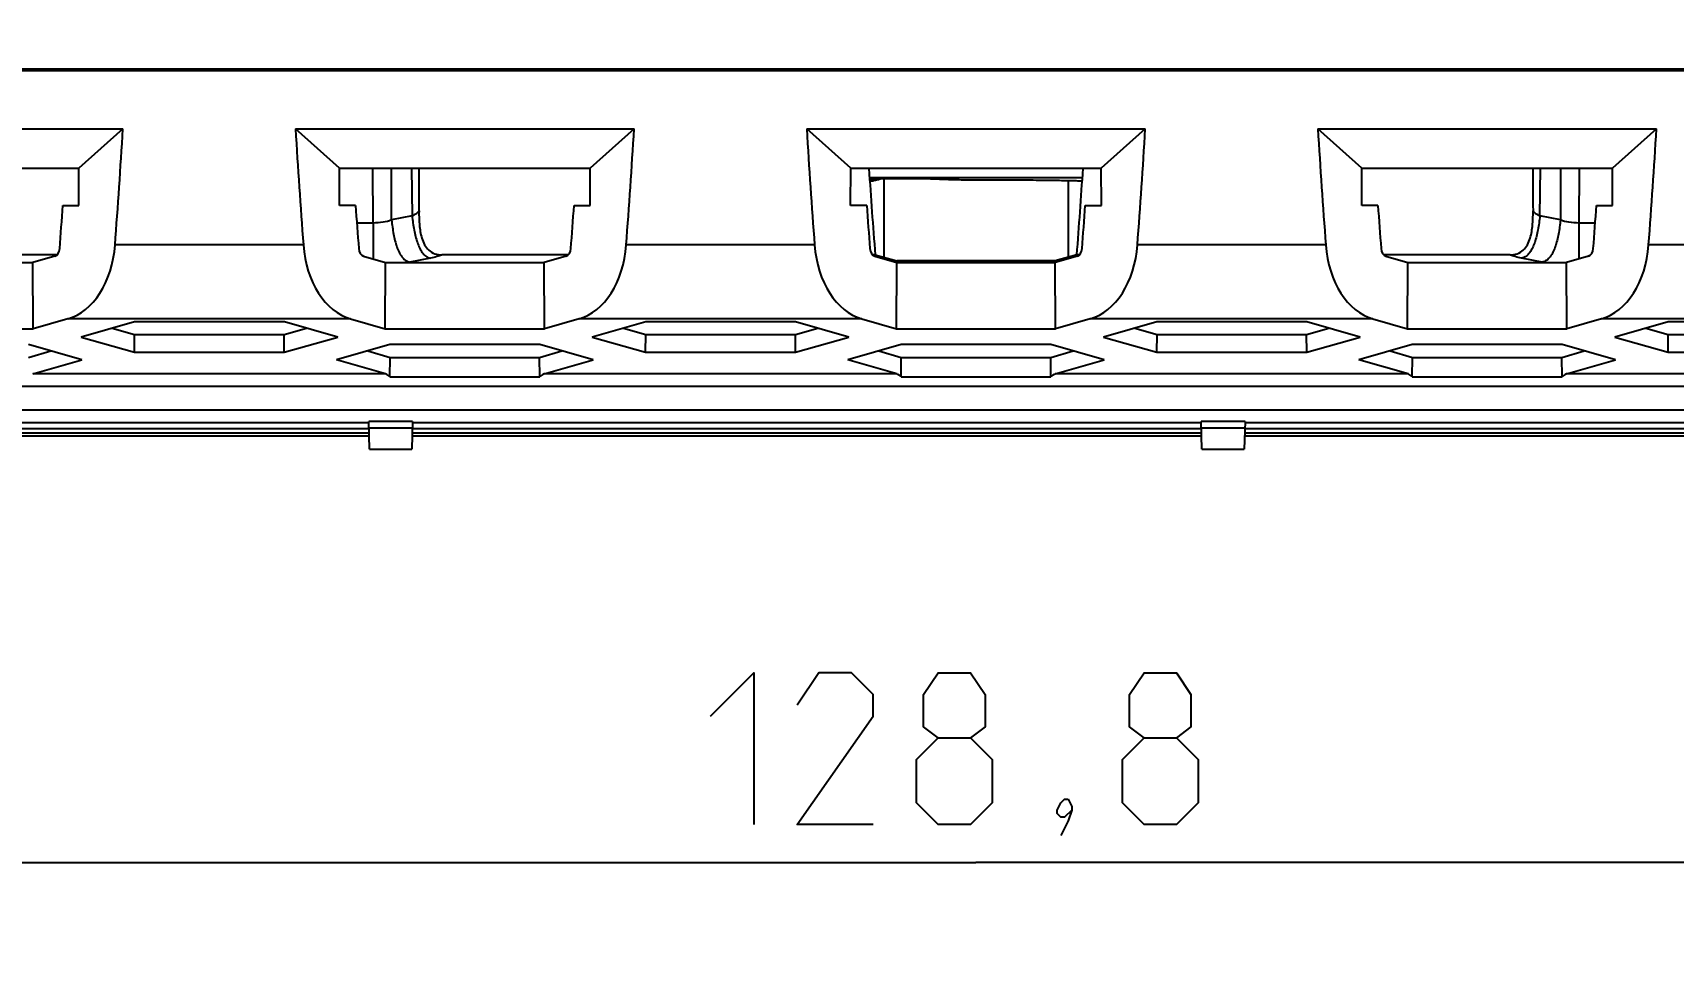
# Model space of a CAD drawing. Header units: millimetres. Extents: x 0 to 594, y 0 to 420.
# Drawn here: x 132.48 to 170.31, y 345.62 to 366.75 of the extents above; entities that cross this region are included whole.
import ezdxf

# ---------------------------------------------------------------- set-up
doc = ezdxf.new("R2010")
doc.units = ezdxf.units.MM
doc.header["$LTSCALE"] = 32.67
doc.layers.get('0').update_dxf_attribs({"linetype": 'CONTINUOUS'})
for name, color, linetype in [('AUSFORMSCHRAEGEN', 7, 'CONTINUOUS'), ('RUNDUNGEN', 7, 'CONTINUOUS'), ('ZEICHNUNGSBEMASSUNGEN', 7, 'CONTINUOUS')]:
    doc.layers.add(name, color=color, linetype=linetype)
doc.styles.get("Standard").update_dxf_attribs({"font": 'txt', "width": 0.7})
doc.dimstyles.new('DIMSTYLE_1', dxfattribs={"dimtxt": 3.5, "dimasz": 3.5, "dimexe": 2, "dimexo": 0, "dimgap": 0.875, "dimtad": 1, "dimdec": 1, "dimtxsty": 'STANDARD', "dimblk": '_FILLED', "dimblk1": '_FILLED', "dimblk2": '_FILLED', "dimcen": 0.09, "dimadec": 0, "dimazin": 0, "dimtp": 0.5, "dimtm": 0.5, "dimtfac": 1, "dimtdec": 1, "dimtofl": 0, "dimtmove": 0, "dimatfit": 3, "dimldrblk": '_FILLED', "dimfxl": 1, "dimtolj": 1, "dimarcsym": 0})

# ---------------------------------------------------------------- blocks, each defined once
blk = doc.blocks.new('_FILLED')
at = {"color": 0, "linetype": 'BYBLOCK'}
blk.add_solid([(0, 0), (-1, 0.143), (-1, -0.143)], dxfattribs=at)
blk = doc.blocks.new('*D7')
at = {"layer": 'ZEICHNUNGSBEMASSUNGEN', "color": 2, "linetype": 'CONTINUOUS'}
for p, q in [((89.827, 390.915), (89.827, 345.615)), ((218.641, 390.915), (218.641, 345.615)), ((89.827, 347.615), (154.234, 347.615)), ((218.641, 347.615), (154.234, 347.615))]:
    blk.add_line(p, q, dxfattribs=at)
at = {"layer": 'ZEICHNUNGSBEMASSUNGEN', "color": 2, "linetype": 'CONTINUOUS', "xscale": 3.5, "yscale": 3.5, "zscale": 3.5, "rotation": 180}
blk.add_blockref('_FILLED', (89.827, 347.615), dxfattribs=at)
at = {"layer": 'ZEICHNUNGSBEMASSUNGEN', "color": 2, "linetype": 'CONTINUOUS', "xscale": 3.5, "yscale": 3.5, "zscale": 3.5}
blk.add_blockref('_FILLED', (218.641, 347.615), dxfattribs=at)

msp = doc.modelspace()

# ---------------------------------------------------------------- linework, layer by layer
at = {"color": 7, "linetype": 'CONTINUOUS'}
for p, q in [((133.4938, 365.915), (133.4938, 365.865)), ((133.5588, 365.865), (133.5588, 365.915)), ((133.8088, 365.915), (133.8088, 365.865)), ((134.2438, 365.865), (134.2438, 365.915)), ((134.6538, 365.915), (134.6538, 365.865)), ((135.0038, 365.865), (135.0038, 365.915)), ((135.3038, 365.915), (135.3038, 365.865)), ((135.7188, 365.865), (135.7188, 365.915)), ((136.0088, 365.865), (136.0088, 365.915)), ((136.4188, 365.915), (136.4188, 365.865)), ((137.1938, 365.915), (137.1938, 365.865)), ((137.6938, 365.915), (137.6938, 365.865)), ((137.8438, 365.865), (137.8438, 365.915)), ((138.1088, 365.865), (138.1088, 365.915)), ((138.1488, 365.915), (138.1488, 365.865)), ((138.5488, 365.915), (138.5488, 365.865)), ((138.6088, 365.915), (138.6088, 365.865)), ((139.3788, 365.915), (139.3788, 365.865)), ((139.4188, 365.915), (139.4188, 365.865)), ((139.8188, 365.865), (139.8188, 365.915)), ((139.8788, 365.915), (139.8788, 365.865)), ((140.6488, 365.865), (140.6488, 365.915)), ((140.6888, 365.915), (140.6888, 365.865)), ((141.0888, 365.865), (141.0888, 365.915)), ((141.1488, 365.915), (141.1488, 365.865)), ((141.9188, 365.865), (141.9188, 365.915)), ((141.9588, 365.915), (141.9588, 365.865)), ((142.3588, 365.865), (142.3588, 365.915)), ((142.4188, 365.915), (142.4188, 365.865)), ((143.1888, 365.865), (143.1888, 365.915)), ((143.2288, 365.915), (143.2288, 365.865)), ((143.6288, 365.865), (143.6288, 365.915)), ((143.6888, 365.915), (143.6888, 365.865)), ((144.4588, 365.865), (144.4588, 365.915)), ((144.4988, 365.915), (144.4988, 365.865)), ((144.8988, 365.865), (144.8988, 365.915)), ((144.9588, 365.915), (144.9588, 365.865)), ((145.1138, 365.865), (145.1138, 365.915)), ((145.4138, 365.915), (145.4138, 365.865)), ((145.8738, 365.865), (145.8738, 365.915)), ((146.6488, 365.865), (146.6488, 365.915)), ((147.0388, 365.915), (147.0388, 365.865)), ((147.3488, 365.915), (147.3488, 365.865)), ((147.6538, 365.915), (147.6538, 365.865)), ((147.9138, 365.915), (147.9138, 365.865)), ((148.4138, 365.915), (148.4138, 365.865)), ((148.8238, 365.915), (148.8238, 365.865)), ((149.1588, 365.915), (149.1588, 365.865)), ((149.4088, 365.915), (149.4088, 365.865)), ((149.4738, 365.865), (149.4738, 365.915)), ((149.5738, 365.865), (149.5738, 365.915)), ((152.6938, 365.915), (152.6938, 365.865)), ((152.7588, 365.865), (152.7588, 365.915)), ((153.0088, 365.915), (153.0088, 365.865)), ((153.4438, 365.865), (153.4438, 365.915)), ((153.8538, 365.915), (153.8538, 365.865)), ((154.2038, 365.865), (154.2038, 365.915)), ((154.5038, 365.915), (154.5038, 365.865)), ((154.9188, 365.865), (154.9188, 365.915)), ((155.2088, 365.865), (155.2088, 365.915)), ((155.6188, 365.915), (155.6188, 365.865)), ((156.3938, 365.915), (156.3938, 365.865)), ((156.8938, 365.915), (156.8938, 365.865)), ((157.0438, 365.865), (157.0438, 365.915)), ((157.3088, 365.865), (157.3088, 365.915)), ((157.3488, 365.915), (157.3488, 365.865)), ((157.7488, 365.915), (157.7488, 365.865)), ((157.8088, 365.915), (157.8088, 365.865)), ((158.5788, 365.915), (158.5788, 365.865)), ((158.6188, 365.915), (158.6188, 365.865)), ((159.0188, 365.865), (159.0188, 365.915)), ((159.0788, 365.915), (159.0788, 365.865)), ((159.8488, 365.865), (159.8488, 365.915)), ((159.8888, 365.915), (159.8888, 365.865)), ((160.2888, 365.865), (160.2888, 365.915)), ((160.3488, 365.915), (160.3488, 365.865)), ((161.1188, 365.865), (161.1188, 365.915)), ((161.1588, 365.915), (161.1588, 365.865)), ((161.5588, 365.865), (161.5588, 365.915)), ((161.6188, 365.915), (161.6188, 365.865)), ((162.3888, 365.865), (162.3888, 365.915)), ((162.4288, 365.915), (162.4288, 365.865)), ((162.8288, 365.865), (162.8288, 365.915)), ((162.8888, 365.915), (162.8888, 365.865)), ((163.6588, 365.865), (163.6588, 365.915)), ((163.6988, 365.915), (163.6988, 365.865)), ((164.0988, 365.865), (164.0988, 365.915)), ((164.1588, 365.915), (164.1588, 365.865)), ((164.3138, 365.865), (164.3138, 365.915)), ((164.6138, 365.915), (164.6138, 365.865)), ((165.0738, 365.865), (165.0738, 365.915)), ((165.8488, 365.865), (165.8488, 365.915)), ((166.2388, 365.915), (166.2388, 365.865)), ((166.5488, 365.915), (166.5488, 365.865)), ((166.8538, 365.915), (166.8538, 365.865)), ((167.1138, 365.915), (167.1138, 365.865)), ((167.6138, 365.915), (167.6138, 365.865)), ((168.0238, 365.915), (168.0238, 365.865)), ((168.0238, 365.895), (168.2138, 365.895)), ((168.2138, 365.915), (168.2138, 365.865)), ((168.3588, 365.915), (168.3588, 365.865)), ((168.6088, 365.915), (168.6088, 365.865)), ((168.6738, 365.865), (168.6738, 365.915)), ((168.7738, 365.865), (168.7738, 365.915)), ((168.9138, 365.865), (168.9138, 365.915)), ((168.9138, 365.895), (169.2138, 365.895)), ((169.2138, 365.915), (169.2138, 365.865)), ((169.4138, 365.865), (169.4138, 365.915)), ((169.4138, 365.895), (169.7138, 365.895)), ((169.7138, 365.915), (169.7138, 365.865)), ((169.9138, 365.865), (169.9138, 365.915)), ((169.9138, 365.895), (170.2138, 365.895)), ((170.2138, 365.915), (170.2138, 365.865)), ((151.7805, 363.3824), (152.9735, 363.3824)), ((152.9765, 363.3824), (152.9735, 363.3824)), ((152.9765, 363.3823), (153.6026, 363.3633)), ((153.6026, 363.3633), (153.6109, 363.3631)), ((140.2363, 357.515), (122.2311, 357.515)), ((159.4363, 357.515), (141.2311, 357.515)), ((180.1835, 357.515), (160.4311, 357.515)), ((140.2458, 357.143), (141.2216, 357.143)), ((159.4458, 357.143), (160.4216, 357.143))]:
    msp.add_line(p, q, dxfattribs=at)
at = {"color": 6, "linetype": 'CONTINUOUS'}
for p, q in [((135.3188, 365.915), (135.3188, 365.865)), ((136.3188, 365.865), (136.3188, 365.915)), ((146.7488, 365.915), (146.7488, 365.865)), ((154.5188, 365.915), (154.5188, 365.865)), ((155.5188, 365.865), (155.5188, 365.915)), ((165.9488, 365.915), (165.9488, 365.865))]:
    msp.add_line(p, q, dxfattribs=at)
at = {"color": 9, "linetype": 'CONTINUOUS'}
for p, q in [((156.689, 363.3982), (151.7794, 363.3982)), ((152.9735, 363.3824), (152.9765, 363.3824)), ((153.6026, 363.3635), (153.6116, 363.3632)), ((153.6116, 363.3632), (153.6026, 363.3633)), ((156.665, 363.3334), (156.6847, 363.3328))]:
    msp.add_line(p, q, dxfattribs=at)
at = {"color": 2, "linetype": 'CONTINUOUS'}
for p, q in [((152.1092, 363.3824), (152.1092, 361.569)), ((156.3592, 363.3404), (156.3592, 361.569))]:
    msp.add_line(p, q, dxfattribs=at)
at = {"color": 7, "linetype": 'CONTINUOUS'}
for centre, radius, start, end in [((151.6895, 366.9474), 3.616, 271.6179, 272.38722), ((151.7465, 365.5592), 2.2266, 272.40897, 272.73566), ((153.8194, 370.6571), 7.297, 268.36252, 268.73016)]:
    msp.add_arc(centre, radius, start, end, dxfattribs=at)
at = {"color": 9, "linetype": 'CONTINUOUS'}
msp.add_arc((153.7889, 369.2426), 5.882, 268.27312, 268.55217, dxfattribs=at)
at = {"color": 6, "linetype": 'CONTINUOUS'}
for centre, start_param, end_param in [((135.8188, 359.4447), -0.6168479, -0.6057701), ((147.2488, 359.4447), 0.605765, 0.6168427), ((155.0188, 359.4447), -0.6168479, -0.6057701), ((166.4488, 359.4447), 0.605765, 0.6168427)]:
    msp.add_ellipse(centre, major_axis=(0, 7.8712), ratio=0.1969215, start_param=start_param, end_param=end_param, dxfattribs=at)
at = {"color": 7, "linetype": 'CONTINUOUS'}
for centre, start_param, end_param in [((135.8188, 359.2486), -0.6586559, -0.64886), ((147.2488, 359.2486), 0.64886, 0.6586559), ((155.0188, 359.2486), -0.6586559, -0.64886), ((166.4488, 359.2486), 0.64886, 0.6586559)]:
    msp.add_ellipse(centre, major_axis=(0, 8.3664), ratio=0.188253, start_param=start_param, end_param=end_param, dxfattribs=at)
at = {"color": 9, "linetype": 'CONTINUOUS'}
for points, knots in [([(151.7827, 363.3328), (151.7898, 363.333), (151.813, 363.3337), (151.8362, 363.3346), (151.8523, 363.3356)], [0, 0, 0, 0, 0.3031189, 1, 1, 1, 1]), ([(151.7869, 363.3451), (151.8082, 363.3453), (151.8515, 363.352), (151.8913, 363.3704), (151.9097, 363.382)], [0, 0, 0, 0, 0.4945223, 1, 1, 1, 1]), ([(151.8539, 363.3423), (151.8495, 363.3426), (151.8272, 363.3438), (151.8048, 363.3446), (151.7869, 363.3451)], [0, 0, 0, 0, 0.1950663, 1, 1, 1, 1]), ([(151.8523, 363.3356), (151.8618, 363.3361), (151.8989, 363.3388), (151.8629, 363.3418), (151.8539, 363.3423)], [0, 0, 0, 0, 0.5141237, 1, 1, 1, 1]), ([(153.6403, 363.3625), (153.7244, 363.3603), (153.9181, 363.3579), (154.1117, 363.3571), (154.2211, 363.3571)], [0, 0, 0, 0, 0.4348592, 1, 1, 1, 1]), ([(154.2211, 363.3571), (154.6881, 363.3572), (155.3505, 363.3547), (156.1651, 363.3446), (156.5128, 363.3377), (156.665, 363.3334)], [0, 0, 0, 0, 0.5731938, 0.8130257, 1, 1, 1, 1])]:
    msp.add_open_spline(points, degree=3, knots=knots, dxfattribs=at)
at = {"color": 7, "linetype": 'CONTINUOUS'}
for points, knots in [([(152.0363, 363.3823), (152.0147, 363.3692), (151.9741, 363.351), (151.9113, 363.3382), (151.8728, 363.3361), (151.8528, 363.3351)], [0, 0, 0, 0, 0.3961187, 0.6866538, 1, 1, 1, 1]), ([(153.6577, 363.3619), (153.7412, 363.36), (153.9291, 363.3578), (154.1169, 363.3571), (154.2211, 363.3571)], [0, 0, 0, 0, 0.4449121, 1, 1, 1, 1]), ([(154.2211, 363.3571), (154.6953, 363.3571), (155.3662, 363.3546), (156.1878, 363.3442), (156.5353, 363.3371), (156.686, 363.3326)], [0, 0, 0, 0, 0.5770812, 0.8164743, 1, 1, 1, 1])]:
    msp.add_open_spline(points, degree=3, knots=knots, dxfattribs=at)
at = {"layer": 'AUSFORMSCHRAEGEN', "color": 7, "linetype": 'CONTINUOUS'}
for p, q in [((212.2842, 365.865), (96.1842, 365.865)), ((96.2639, 365.915), (212.2045, 365.915)), ((126.7491, 364.5273), (134.559, 364.5273)), ((134.559, 364.5273), (133.5437, 363.6243)), ((139.5546, 363.6243), (138.5391, 364.5273)), ((138.5391, 364.5273), (146.349, 364.5273)), ((146.349, 364.5273), (145.3337, 363.6243)), ((150.3291, 364.5273), (158.139, 364.5273)), ((151.3446, 363.6243), (150.3291, 364.5273)), ((158.139, 364.5273), (157.1237, 363.6243)), ((162.1191, 364.5273), (169.929, 364.5273)), ((163.1346, 363.6243), (162.1191, 364.5273)), ((169.929, 364.5273), (168.9137, 363.6243)), ((127.7646, 363.6243), (133.5437, 363.6243)), ((133.546, 362.7637), (133.5437, 363.6243)), ((139.5523, 362.7637), (139.5546, 363.6243)), ((139.5546, 363.6243), (145.3337, 363.6243)), ((145.336, 362.7637), (145.3337, 363.6243)), ((151.3423, 362.7637), (151.3446, 363.6243)), ((151.3446, 363.6243), (157.1237, 363.6243)), ((156.7035, 363.614), (151.7649, 363.614)), ((157.126, 362.7637), (157.1237, 363.6243)), ((163.1323, 362.7637), (163.1346, 363.6243)), ((163.1346, 363.6243), (168.9137, 363.6243)), ((168.916, 362.7637), (168.9137, 363.6243)), ((133.1742, 362.7637), (133.546, 362.7637)), ((139.9241, 362.7637), (139.5523, 362.7637)), ((144.9642, 362.7637), (145.336, 362.7637)), ((151.7141, 362.7637), (151.3423, 362.7637)), ((156.7542, 362.7637), (157.126, 362.7637)), ((163.5041, 362.7637), (163.1323, 362.7637)), ((168.5442, 362.7637), (168.916, 362.7637)), ((128.8274, 361.4522), (132.481, 361.4522)), ((132.9913, 361.5984), (132.481, 361.4522)), ((132.4907, 359.9188), (132.481, 361.4522)), ((140.107, 361.5984), (140.6174, 361.4522)), ((140.6077, 359.9188), (140.6174, 361.4522)), ((140.6174, 361.4522), (144.271, 361.4522)), ((144.7813, 361.5984), (144.271, 361.4522)), ((144.2807, 359.9188), (144.271, 361.4522)), ((151.897, 361.5984), (152.4074, 361.4522)), ((151.9086, 361.6265), (152.4076, 361.4835)), ((152.3977, 359.9188), (152.4074, 361.4522)), ((152.4074, 361.4522), (156.061, 361.4522)), ((156.0608, 361.4835), (152.4076, 361.4835)), ((156.5598, 361.6265), (156.0608, 361.4835)), ((156.5713, 361.5984), (156.061, 361.4522)), ((156.0707, 359.9188), (156.061, 361.4522)), ((163.687, 361.5984), (164.1974, 361.4522)), ((164.1877, 359.9188), (164.1974, 361.4522)), ((164.1974, 361.4522), (167.851, 361.4522)), ((168.3613, 361.5984), (167.851, 361.4522)), ((167.8607, 359.9188), (167.851, 361.4522)), ((128.8177, 359.9188), (132.4907, 359.9188)), ((133.2886, 360.1475), (132.4907, 359.9188)), ((134.8248, 360.0799), (133.5941, 359.7287)), ((134.3131, 359.9339), (134.8277, 359.787)), ((138.2822, 360.0799), (134.8248, 360.0799)), ((138.2777, 359.787), (138.7931, 359.9341)), ((139.5122, 359.7289), (138.2822, 360.0799)), ((139.8097, 360.1475), (140.6077, 359.9188)), ((140.6077, 359.9188), (144.2807, 359.9188)), ((145.0786, 360.1475), (144.2807, 359.9188)), ((146.6155, 360.0799), (145.3848, 359.7287)), ((146.1038, 359.9339), (146.6185, 359.787)), ((150.0729, 360.0799), (146.6155, 360.0799)), ((150.0685, 359.787), (150.5838, 359.9341)), ((151.3029, 359.7289), (150.0729, 360.0799)), ((151.5997, 360.1475), (152.3977, 359.9188)), ((152.3977, 359.9188), (156.0707, 359.9188)), ((156.8686, 360.1475), (156.0707, 359.9188)), ((158.4062, 360.0799), (157.1755, 359.7287)), ((157.8946, 359.9339), (158.4092, 359.787)), ((161.8636, 360.0799), (158.4062, 360.0799)), ((161.8592, 359.787), (162.3746, 359.9341)), ((163.0936, 359.7289), (161.8636, 360.0799)), ((163.3897, 360.1475), (164.1877, 359.9188)), ((164.1877, 359.9188), (167.8607, 359.9188)), ((168.6586, 360.1475), (167.8607, 359.9188)), ((170.1969, 360.0799), (168.9662, 359.7287)), ((169.6853, 359.9339), (170.1999, 359.787)), ((173.6544, 360.0799), (170.1969, 360.0799)), ((133.6128, 359.2033), (132.3824, 359.5544)), ((133.5941, 359.7287), (134.824, 359.3777)), ((134.824, 359.3777), (134.8277, 359.787)), ((134.8277, 359.787), (138.2777, 359.787)), ((138.2815, 359.3777), (138.2777, 359.787)), ((138.2815, 359.3777), (139.5122, 359.7289)), ((140.716, 359.5544), (139.4856, 359.2033)), ((144.1724, 359.5544), (140.716, 359.5544)), ((145.4028, 359.2033), (144.1724, 359.5544)), ((145.3848, 359.7287), (146.6148, 359.3777)), ((146.6148, 359.3777), (146.6185, 359.787)), ((146.6185, 359.787), (150.0685, 359.787)), ((150.0722, 359.3777), (150.0685, 359.787)), ((150.0722, 359.3777), (151.3029, 359.7289)), ((152.506, 359.5544), (151.2756, 359.2033)), ((155.9624, 359.5544), (152.506, 359.5544)), ((157.1928, 359.2033), (155.9624, 359.5544)), ((157.1755, 359.7287), (158.4055, 359.3777)), ((158.4055, 359.3777), (158.4092, 359.787)), ((158.4092, 359.787), (161.8592, 359.787)), ((161.8629, 359.3777), (161.8592, 359.787)), ((161.8629, 359.3777), (163.0936, 359.7289)), ((164.296, 359.5544), (163.0656, 359.2033)), ((167.7524, 359.5544), (164.296, 359.5544)), ((168.9828, 359.2033), (167.7524, 359.5544)), ((168.9662, 359.7287), (170.1962, 359.3777)), ((170.1962, 359.3777), (170.1999, 359.787)), ((170.1999, 359.787), (173.6499, 359.787)), ((132.3787, 359.2615), (132.8937, 359.4085)), ((132.4807, 358.8802), (133.6128, 359.2033)), ((134.824, 359.3777), (138.2815, 359.3777)), ((140.6177, 358.8802), (139.4856, 359.2033)), ((140.2047, 359.4085), (140.7197, 359.2615)), ((140.7156, 358.8098), (140.7197, 359.2615)), ((140.7197, 359.2615), (144.1687, 359.2615)), ((144.1687, 359.2615), (144.6837, 359.4085)), ((144.1728, 358.8098), (144.1687, 359.2615)), ((144.2707, 358.8802), (145.4028, 359.2033)), ((146.6148, 359.3777), (150.0722, 359.3777)), ((152.4077, 358.8802), (151.2756, 359.2033)), ((151.9947, 359.4085), (152.5097, 359.2615)), ((152.5056, 358.8098), (152.5097, 359.2615)), ((152.5097, 359.2615), (155.9587, 359.2615)), ((155.9587, 359.2615), (156.4737, 359.4085)), ((155.9628, 358.8098), (155.9587, 359.2615)), ((156.0607, 358.8802), (157.1928, 359.2033)), ((158.4055, 359.3777), (161.8629, 359.3777)), ((164.1977, 358.8802), (163.0656, 359.2033)), ((163.7847, 359.4085), (164.2997, 359.2615)), ((164.2956, 358.8098), (164.2997, 359.2615)), ((164.2997, 359.2615), (167.7487, 359.2615)), ((167.7487, 359.2615), (168.2637, 359.4085)), ((167.7528, 358.8098), (167.7487, 359.2615)), ((167.8507, 358.8802), (168.9828, 359.2033)), ((170.1962, 359.3777), (173.6536, 359.3777)), ((140.7156, 358.8098), (144.1728, 358.8098)), ((152.5056, 358.8098), (155.9628, 358.8098)), ((164.2956, 358.8098), (167.7528, 358.8098)), ((140.2337, 357.615), (122.2337, 357.615)), ((140.2461, 357.1431), (140.2292, 357.7857)), ((141.2382, 357.7857), (141.2214, 357.1431)), ((159.4337, 357.615), (141.2337, 357.615)), ((159.4461, 357.1431), (159.4292, 357.7857)), ((160.4382, 357.7857), (160.4214, 357.1431)), ((180.1809, 357.615), (160.4337, 357.615))]:
    msp.add_line(p, q, dxfattribs=at)
at = {"layer": 'AUSFORMSCHRAEGEN', "color": 9, "linetype": 'CONTINUOUS'}
for p, q in [((138.7205, 361.8527), (134.3777, 361.8527)), ((150.5105, 361.8527), (146.1677, 361.8527)), ((162.3005, 361.8527), (157.9577, 361.8527)), ((174.0905, 361.8527), (169.7477, 361.8527)), ((139.8097, 360.1475), (133.2886, 360.1475)), ((151.5997, 360.1475), (145.0786, 360.1475)), ((163.3897, 360.1475), (156.8686, 360.1475)), ((175.1797, 360.1475), (168.6586, 360.1475)), ((140.6177, 358.8802), (132.4807, 358.8802)), ((152.4077, 358.8802), (144.2707, 358.8802)), ((164.1977, 358.8802), (156.0607, 358.8802)), ((175.9877, 358.8802), (167.8507, 358.8802)), ((122.2376, 357.7622), (140.2299, 357.7622)), ((141.2382, 357.7857), (140.2292, 357.7857)), ((141.2341, 357.6312), (140.2333, 357.6312)), ((141.2376, 357.7622), (159.4299, 357.7622)), ((160.4382, 357.7857), (159.4292, 357.7857)), ((160.4341, 357.6312), (159.4333, 357.6312)), ((160.4376, 357.7622), (180.1771, 357.7622))]:
    msp.add_line(p, q, dxfattribs=at)
at = {"layer": 'AUSFORMSCHRAEGEN', "color": 7, "linetype": 'CONTINUOUS'}
for centre, major_axis, ratio, start_param, end_param in [((47.3331, 377.8534), (-3.6555, 124.9738), 0.6999022, -1.7196236, -1.6980773), ((225.7779, 377.8534), (3.6567, 124.9738), 0.7000061, -4.5850981, -4.5635519), ((59.1231, 377.8534), (-3.6555, 124.9738), 0.6999022, -1.7196236, -1.6980773), ((237.5679, 377.8534), (3.6567, 124.9738), 0.7000061, -4.5850981, -4.5635519), ((70.9131, 377.8534), (-3.6555, 124.9738), 0.6999022, -1.7196236, -1.6980773), ((249.3579, 377.8534), (3.6567, 124.9738), 0.7000061, -4.5850981, -4.5635519), ((82.7031, 377.8534), (-3.6555, 124.9738), 0.6999022, -1.7196236, -1.6980773), ((237.6647, 377.8534), (3.6029, 123.1742), 0.6999022, 1.7071041, 1.7233614), ((70.8037, 377.8534), (-3.6029, 123.1742), 0.6999022, -1.7233614, -1.7071041), ((47.3331, 377.8534), (-3.6029, 123.1742), 0.6999022, -1.722199, -1.7140553), ((225.7779, 377.8534), (3.6041, 123.1742), 0.7000061, -4.5691201, -4.5609765), ((59.1231, 377.8534), (-3.6029, 123.1742), 0.6999022, -1.722199, -1.7140553), ((237.5679, 377.8534), (3.6041, 123.1742), 0.7000061, -4.5691201, -4.5609765), ((70.9131, 377.8534), (-3.6029, 123.1742), 0.6999022, -1.722199, -1.7140553), ((249.3579, 377.8534), (3.6041, 123.1742), 0.7000061, -4.5691201, -4.5609765), ((82.7031, 377.8534), (-3.6029, 123.1742), 0.6999022, -1.722199, -1.7140553), ((132.961, 361.7946), (-0.0058, 0.2), 0.6999022, -2.9648398, -1.722199), ((132.985, 362.1087), (-0.0585, 1.9996), 0.6999022, -2.9648398, -1.7196236), ((140.1134, 362.1087), (0.0585, 1.9996), 0.7000061, -4.5635519, -3.3183356), ((140.1374, 361.7946), (0.0059, 0.2), 0.7000061, -4.5609765, -3.3183356), ((144.751, 361.7946), (-0.0058, 0.2), 0.6999022, -2.9648398, -1.722199), ((144.775, 362.1087), (-0.0585, 1.9996), 0.6999022, -2.9648398, -1.7196236), ((151.9034, 362.1087), (0.0585, 1.9996), 0.7000061, -4.5635519, -3.3183356), ((151.9274, 361.7946), (0.0059, 0.2), 0.7000061, -4.5609765, -3.3183356), ((156.541, 361.7946), (-0.0058, 0.2), 0.6999022, -2.9648398, -1.722199), ((156.565, 362.1087), (-0.0585, 1.9996), 0.6999022, -2.9648398, -1.7196236), ((163.6934, 362.1087), (0.0585, 1.9996), 0.7000061, -4.5635519, -3.3183356), ((163.7174, 361.7946), (0.0059, 0.2), 0.7000061, -4.5609765, -3.3183356), ((168.331, 361.7946), (-0.0058, 0.2), 0.6999022, -2.9648398, -1.722199), ((168.355, 362.1087), (-0.0585, 1.9996), 0.6999022, -2.9648398, -1.7196236), ((140.57, 358.5861), (0.0127, 0.2999), 0.7038375, -0.699393, -0.1674235), ((144.3184, 358.5861), (-0.0127, 0.2999), 0.7038375, 0.1674235, 0.699393), ((152.36, 358.5861), (0.0127, 0.2999), 0.7038375, -0.699393, -0.1674235), ((156.1084, 358.5861), (-0.0127, 0.2999), 0.7038375, 0.1674235, 0.699393), ((164.15, 358.5861), (0.0127, 0.2999), 0.7038375, -0.699393, -0.1674235), ((167.8984, 358.5861), (-0.0127, 0.2999), 0.7038375, 0.1674235, 0.699393)]:
    msp.add_ellipse(centre, major_axis=major_axis, ratio=ratio, start_param=start_param, end_param=end_param, dxfattribs=at)
at = {"layer": 'RUNDUNGEN', "color": 9, "linetype": 'CONTINUOUS'}
for p, q in [((140.3176, 365.865), (140.3174, 365.915)), ((141.1983, 365.915), (141.1988, 365.865)), ((140.3302, 362.3588), (140.3257, 363.6243)), ((140.7542, 362.4291), (140.7499, 363.6243)), ((141.2183, 363.6243), (141.2279, 362.524)), ((167.2405, 362.524), (167.2501, 363.6243)), ((167.7185, 363.6243), (167.7142, 362.4291)), ((168.1427, 363.6243), (168.1382, 362.3588)), ((141.2279, 362.524), (140.7542, 362.4291)), ((167.7142, 362.4291), (167.2405, 362.524)), ((140.3302, 362.3588), (139.9535, 362.3588)), ((140.3302, 362.3588), (140.3302, 361.5345)), ((168.5148, 362.3588), (168.1382, 362.3588)), ((168.1382, 362.3588), (168.1382, 361.5345)), ((141.6521, 361.5486), (141.1785, 361.4537)), ((167.2899, 361.4537), (166.8163, 361.5486)), ((193.8709, 358.5913), (114.5975, 358.5913)), ((114.5975, 358.0511), (193.8709, 358.0511))]:
    msp.add_line(p, q, dxfattribs=at)
at = {"layer": 'RUNDUNGEN', "color": 7, "linetype": 'CONTINUOUS'}
for p, q in [((141.374, 365.915), (141.3745, 365.865)), ((133.0378, 361.6265), (128.2705, 361.6265)), ((144.8278, 361.6265), (141.9116, 361.6265)), ((151.9086, 361.6265), (151.8505, 361.6265)), ((156.6178, 361.6265), (156.5598, 361.6265)), ((166.5568, 361.6265), (163.6405, 361.6265)), ((140.2382, 357.445), (122.4585, 357.445)), ((159.4382, 357.445), (141.2293, 357.445)), ((180.1854, 357.445), (160.4293, 357.445))]:
    msp.add_line(p, q, dxfattribs=at)
for centre, start, end in [((100.4911, 363.3834), 358.95889, 0.33744), ((207.9773, 363.3834), 179.66256, 181.04111)]:
    msp.add_arc(centre, 40.9034, start, end, dxfattribs=at)
at = {"layer": 'RUNDUNGEN', "color": 9, "linetype": 'CONTINUOUS'}
for points, knots in [([(141.3877, 362.6402), (141.3737, 362.615), (141.3233, 362.5675), (141.2631, 362.5379), (141.2279, 362.524)], [0, 0, 0, 0, 0.4326951, 1, 1, 1, 1]), ([(167.2405, 362.524), (167.2053, 362.5379), (167.1451, 362.5675), (167.0947, 362.615), (167.0807, 362.6402)], [0, 0, 0, 0, 0.5673052, 1, 1, 1, 1]), ([(140.7542, 362.4291), (140.6921, 362.4039), (140.551, 362.3695), (140.407, 362.3585), (140.3302, 362.3588)], [0, 0, 0, 0, 0.4663196, 1, 1, 1, 1]), ([(168.1382, 362.3588), (168.0614, 362.3585), (167.9174, 362.3695), (167.7763, 362.4039), (167.7142, 362.4291)], [0, 0, 0, 0, 0.5336811, 1, 1, 1, 1]), ([(141.9116, 361.6265), (141.8762, 361.6093), (141.7903, 361.5794), (141.7022, 361.5586), (141.6521, 361.5486)], [0, 0, 0, 0, 0.4355082, 1, 1, 1, 1]), ([(166.8163, 361.5486), (166.7662, 361.5586), (166.6781, 361.5794), (166.5922, 361.6093), (166.5568, 361.6265)], [0, 0, 0, 0, 0.5644921, 1, 1, 1, 1])]:
    msp.add_open_spline(points, degree=3, knots=knots, dxfattribs=at)
at = {"layer": 'RUNDUNGEN', "color": 7, "linetype": 'CONTINUOUS'}
for points, knots in [([(141.2279, 362.524), (141.2395, 362.4147), (141.2679, 362.2074), (141.3271, 361.9593), (141.3961, 361.7865), (141.4592, 361.6782), (141.5403, 361.5887), (141.614, 361.5559), (141.6521, 361.5486)], [0, 0, 0, 0, 0.2947147, 0.5608224, 0.6811099, 0.7922485, 0.8958057, 1, 1, 1, 1]), ([(141.3877, 362.6402), (141.3857, 362.5337), (141.3905, 362.3206), (141.4313, 362.0552), (141.5096, 361.8556), (141.6064, 361.7238), (141.7493, 361.6402), (141.858, 361.6265), (141.9116, 361.6265)], [0, 0, 0, 0, 0.2495552, 0.4988719, 0.623793, 0.7489494, 0.8743062, 1, 1, 1, 1]), ([(166.5568, 361.6265), (166.6104, 361.6265), (166.719, 361.6403), (166.8618, 361.7238), (166.9586, 361.8554), (167.0371, 362.0549), (167.0778, 362.3205), (167.0827, 362.5336), (167.0807, 362.6402)], [0, 0, 0, 0, 0.1256758, 0.25089, 0.3759463, 0.5009045, 0.7503276, 1, 1, 1, 1]), ([(167.2405, 362.524), (167.2289, 362.4147), (167.2005, 362.2074), (167.1413, 361.9593), (167.0723, 361.7865), (167.0092, 361.6782), (166.9281, 361.5887), (166.8544, 361.5559), (166.8163, 361.5486)], [0, 0, 0, 0, 0.2947147, 0.5608224, 0.6811099, 0.7922485, 0.8958057, 1, 1, 1, 1]), ([(140.7542, 362.4291), (140.7658, 362.3198), (140.7943, 362.1125), (140.8534, 361.8644), (140.9224, 361.6917), (140.9856, 361.5833), (141.0666, 361.4938), (141.1403, 361.4611), (141.1785, 361.4537)], [0, 0, 0, 0, 0.2947147, 0.5608224, 0.6811099, 0.7922485, 0.8958057, 1, 1, 1, 1]), ([(167.7142, 362.4291), (167.7026, 362.3198), (167.6741, 362.1125), (167.615, 361.8644), (167.546, 361.6917), (167.4828, 361.5833), (167.4018, 361.4938), (167.3281, 361.4611), (167.2899, 361.4537)], [0, 0, 0, 0, 0.2947147, 0.5608224, 0.6811099, 0.7922485, 0.8958057, 1, 1, 1, 1])]:
    msp.add_open_spline(points, degree=3, knots=knots, dxfattribs=at)
at = {"layer": 'ZEICHNUNGSBEMASSUNGEN', "color": 2, "linetype": 'CONTINUOUS'}
for points in [[(148.1092, 350.9901), (149.1092, 351.99), (149.1092, 348.4901)], [(151.8592, 348.4901), (150.1092, 348.4901), (151.8592, 350.9901), (151.8592, 351.49), (151.3592, 351.99), (150.6092, 351.99), (150.1092, 351.24)], [(153.3592, 350.49), (153.0259, 350.74), (153.0259, 351.49), (153.3592, 351.99), (154.1092, 351.99), (154.4425, 351.49), (154.4425, 350.74), (154.1092, 350.49), (154.6092, 349.99), (154.6092, 348.9901), (154.1092, 348.4901), (153.3592, 348.4901), (152.8592, 348.9901)], [(158.1092, 350.49), (157.7759, 350.74), (157.7759, 351.49), (158.1092, 351.99), (158.8592, 351.99), (159.1925, 351.49), (159.1925, 350.74), (158.8592, 350.49), (159.3592, 349.99), (159.3592, 348.9901), (158.8592, 348.4901), (158.1092, 348.4901), (157.6092, 348.9901)], [(152.8592, 348.9901), (152.8592, 349.99), (153.3592, 350.49), (154.1092, 350.49)], [(157.6092, 348.9901), (157.6092, 349.99), (158.1092, 350.49), (158.8592, 350.49)], [(156.3592, 349.0734), (156.4425, 348.9067), (156.4425, 348.8234), (156.2759, 348.6567), (156.1925, 348.6567), (156.1092, 348.74), (156.1092, 348.8234), (156.1925, 348.9901), (156.2759, 349.0734), (156.3592, 349.0734)], [(156.4425, 348.8234), (156.3592, 348.5734), (156.1925, 348.24)]]:
    msp.add_lwpolyline(points, dxfattribs=at)

# ---------------------------------------------------------------- dimensions: what is measured, and where the dimension line sits
dim = msp.add_linear_dim(base=(89.8275, 347.615), p1=(218.6409, 390.915), p2=(89.8275, 390.915), angle=180, dimstyle='DIMSTYLE_1', dxfattribs=at)
dim.commit()
dim.dimension.update_dxf_attribs({"geometry": '*D7', "text_midpoint": (148.1092, 347.615), "dimtype": 160})

doc.saveas('drawing.dxf')
